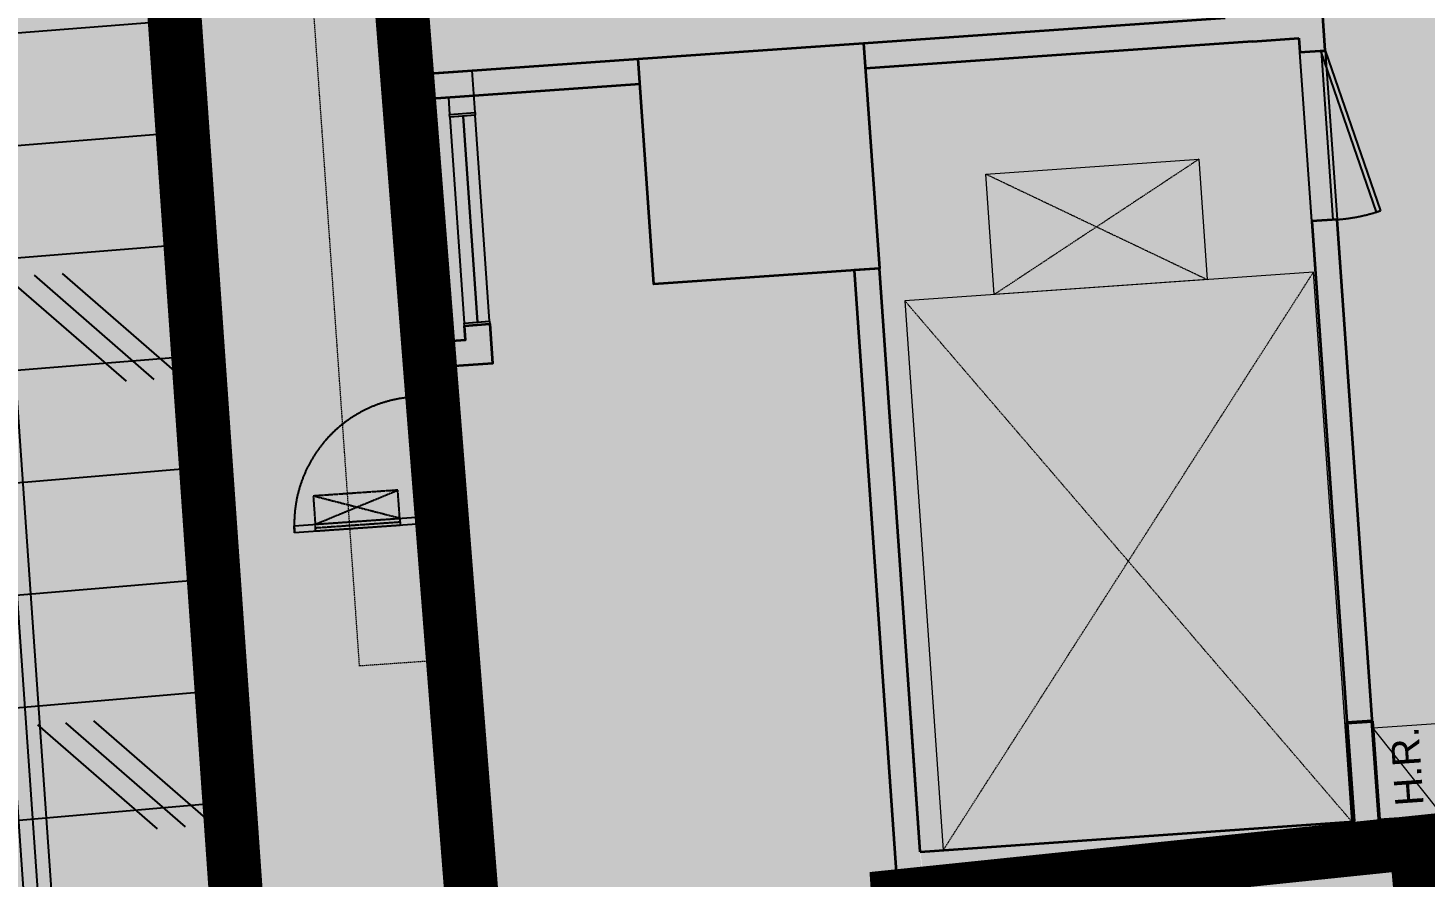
# Model space of a CAD drawing. Header units: millimetres. Extents: x 306 to 836129804, y -168137 to 818603917.
# Drawn here: x 834587896 to 834597786, y 818003817 to 818009828 of the extents above; entities that cross this region are included whole.
import ezdxf
from ezdxf.xclip import XClip

# ---------------------------------------------------------------- set-up
doc = ezdxf.new("R2010")
doc.units = ezdxf.units.MM
doc.header["$LTSCALE"] = 3
doc.header["$XCLIPFRAME"] = 0
for name, pattern in [('3A61X-MSFP-P-GF1$0$CENTER', [2, 1.25, -0.25, 0.25, -0.25]), ('ACAD_ISO03W100', [30, 12, -18]), ('B0701', [2.34375, 1.5625, -0.78125]), ('B0703', [4.6875, 3.125, -1.5625]), ('DIVIDE', [1.25, 0.5, -0.25, 0, -0.25, 0, -0.25]), ('IMPORT-3A35X-MAGP-P-SB$0$ACAD_ISO05W035', [11.550000000000002, 8.4, -1.05, 0, -1.05, 0, -1.05])]:
    doc.linetypes.add(name, pattern=pattern)
for name, color, linetype in [('_ANCILIARY', 40, 'Continuous'), ('_ANCILIARY HATCH', 1, 'Continuous'), ('_base', 251, 'Continuous'), ('_DEV LINE', 96, 'DIVIDE'), ('_SUBLEASE', 241, 'Continuous'), ('_SUBLEASE LINE', 10, 'DIVIDE'), ('GCL-MARKUP WALL & DOOR', 251, 'Continuous'), ('Louver', 251, '3A61X-MSFP-P-GF1$0$CENTER'), ('UAJ-90.0BOUN', 251, 'Continuous'), ('UAJ-90.5LAND', 251, 'Continuous')]:
    doc.layers.add(name, color=color, linetype=linetype)
for name, color, linetype, lineweight in [('A-DETL', 251, 'Continuous', 13), ('A-DETL-GENF', 251, 'Continuous', 13), ('A-WALL', 251, 'Continuous', 5), ('CBWD-BME', 251, 'Continuous', 20), ('Eva-New', 1, 'ACAD_ISO03W100', 18), ('G-IMPT', 8, 'Continuous', 5), ('Hatch (LTC&CB)', 252, 'Continuous', 35), ('UAJ-21EXWA', 251, 'Continuous', 35), ('UAJ-21EXWA-a', 251, 'Continuous', 9), ('UAJ-21EXWA-z', 251, 'B0703', 9), ('UAJ-23FLOR-y', 251, 'B0701', 9)]:
    doc.layers.add(name, color=color, linetype=linetype, lineweight=lineweight)
doc.layers.get('UAJ-90.5LAND').off()
doc.styles.add('Arial_1', font='arial.ttf', dxfattribs={"height": 3})

# ---------------------------------------------------------------- blocks, each defined once
blk = doc.blocks.new('Hose Reel - Hose Reel_dwg-V50-Plan_L000')
at = {"layer": 'G-IMPT', "flags": 128}
blk.add_lwpolyline([(650.1549493403901, 399.7480682772592), (650.1549493403901, -50.25189769988964), (-0.01937475068147512, -50.25189769988964), (650.1549493403901, 399.7480682772592), (0.1549979014610759, 399.7480682772592), (0.1549979014610759, -50.00002603821633)], dxfattribs=at)
at = {"layer": 'G-IMPT', "insert": (359.706764275275, 277.3153609632008), "char_height": 200, "width": 528.8981422594143, "attachment_point": 2, "rotation": 359.97779816823225, "line_spacing_factor": 0.9417779076525878, "style": 'Arial_1'}
blk.add_mtext('H.R.', dxfattribs=at)
blk = doc.blocks.new('Hose Reel - Hose Reel Type 1-V51-Plan_L000')
blk.add_blockref('Hose Reel - Hose Reel_dwg-V50-Plan_L000', (-3.453474060687982, 44.89516278890262))
blk = doc.blocks.new('p32 uns')
at = {"layer": 'A-DETL', "lineweight": 18}
blk.add_line((464766.1389267445, -311980.1971951723), (463187.7944978476, -289408.8174855709), dxfattribs=at)
at = {"layer": 'A-WALL', "lineweight": 50}
for p, q in [((473612.3693196774, -306155.1160171032), (473791.9308487177, -306142.5598518848)), ((473612.3693196774, -306155.1160171032), (473660.9895818233, -306850.4181602001)), ((473840.5511108637, -306837.8619948626), (473791.9308487177, -306142.5598518848))]:
    blk.add_line(p, q, dxfattribs=at)
at = {"layer": 'CBWD-BME'}
for p, q in [((473647.8893870115, -306855.2894183397), (473375.8391394615, -302964.7896223068)), ((470754.9536412954, -307057.5831922293), (473647.8893870115, -306855.2894183397))]:
    blk.add_line(p, q, dxfattribs=at)
at = {"layer": 'GCL-MARKUP WALL & DOOR'}
for p, q in [((473430.0288925171, -301397.188369751), (473513.7366609573, -302594.2652300596)), ((473459.9558140039, -301395.0956754684), (473543.6635825634, -302592.1725357771)), ((466998.6488835812, -303846.8359788656), (466995.5098422766, -303801.9455966949)), ((466998.6488835812, -303846.8359788656), (466995.5098422766, -303801.9455966949)), ((466997.0061883926, -303801.8409619331), (467000.1452296972, -303846.731344223)), ((466997.8293612003, -303799.277295351), (467015.2867320776, -303798.0565570593)), ((467015.3913668394, -303799.5529030561), (466997.9339959621, -303800.7736413479)), ((466999.2803423405, -303805.6917052269), (466998.9315600395, -303800.7038849592)), ((466999.2803423405, -303805.6917052269), (467092.0537990332, -303799.2043530941)), ((467015.3913668394, -303799.5529030561), (467015.2867320776, -303798.0565570593)), ((467075.2452098131, -303795.3675147295), (467015.3913668394, -303799.5529030561)), ((467049.5980571508, -303794.1536126137), (467078.5274145603, -303792.130674839)), ((467049.8073265553, -303797.1463047266), (467049.5980571508, -303794.1536126137)), ((467075.1405751705, -303793.8711686134), (467049.7026919127, -303795.6499587297)), ((467057.233170867, -303822.690528512), (467055.7682849169, -303801.7416834831)), ((467073.5988640785, -303800.4948478937), (467075.0637500286, -303821.4436929226)), ((467075.1405751705, -303793.8711686134), (467092.5979460478, -303792.6504303217)), ((467075.2452098131, -303795.3675147295), (467075.1405751705, -303793.8711686134)), ((467092.7025806904, -303794.1467764378), (467075.2452098131, -303795.3675147295)), ((467078.5274145603, -303792.130674839), (467078.6320493221, -303793.6270209551)), ((467092.0537990332, -303799.2043530941), (467091.7050167322, -303794.2165328264)), ((467097.9552897215, -303854.928426981), (467093.7699012756, -303795.0745840073)), ((467095.2662472725, -303794.9699492455), (467099.4516357183, -303854.8237923384)), ((467095.2662472725, -303794.9699492455), (467099.4516357183, -303854.8237923384)), ((467001.2125501633, -303847.6591517925), (467046.6017144918, -303844.485232234)), ((467046.7063492537, -303845.9815782309), (467001.3171849251, -303849.1554977894)), ((467046.7063492537, -303845.9815782309), (467001.3171849251, -303849.1554977894)), ((467048.5758692026, -303858.3813724518), (467047.7736697197, -303846.9093859196)), ((467048.5758692026, -303858.3813724518), (467047.7736697197, -303846.9093859196)), ((467049.2700158358, -303846.8047511578), (467050.0722153187, -303858.27673769)), ((467051.1395357847, -303859.2045452595), (467097.027482152, -303855.9957475662)), ((467097.1321167946, -303857.4920935631), (467051.2441705465, -303860.7008913755)), ((467097.1321167946, -303857.4920935631), (467051.2441705465, -303860.7008913755)), ((467055.4733891487, -303849.5036000013), (467080.4124903679, -303847.759688139)), ((467056.1273560524, -303858.8557629585), (467055.4733891487, -303849.5036000013)), ((467057.4075620174, -303825.1844385862), (467057.233170867, -303822.690528512)), ((467075.2381412983, -303823.937603116), (467057.4075620174, -303825.1844385862)), ((467075.0637500286, -303821.4436929226), (467075.2381412983, -303823.937603116)), ((467080.4124903679, -303847.759688139), (467081.0664572716, -303857.1118510962)), ((466160.3086322546, -304760.0401581526), (467058.1162774563, -304697.2593317032)), ((467058.1162774563, -304697.2593317032), (467061.604101181, -304747.1375342607)), ((466163.7964559793, -304809.9183605909), (466160.3086322546, -304760.0401581526)), ((467061.604101181, -304747.1375342607), (466163.7964559793, -304809.9183605909)), ((467061.7784923315, -304749.631444335), (467064.9175336361, -304794.5218266249)), ((467064.9175336361, -304794.5218266249), (467061.7784923315, -304749.631444335)), ((467066.4138797522, -304794.4171919823), (467063.2748384476, -304749.5268096924)), ((467109.4871755838, -304743.7892235518), (467064.0980112553, -304746.9631431103)), ((467064.0980112553, -304746.9631431103), (467109.4871755838, -304743.7892235518)), ((467064.2026460171, -304748.4594891071), (467109.5918103456, -304745.2855695486)), ((467084.9385710955, -304794.12426126), (467067.4812002182, -304795.3449995518)), ((467067.58583498, -304796.8413455486), (467085.0432058573, -304795.6206072569)), ((467068.1299819946, -304790.2874227762), (467160.9034386873, -304783.8000707626)), ((467068.1299819946, -304790.2874227762), (467068.4787642956, -304795.2752430439)), ((467144.7924141884, -304789.9388728142), (467084.9385710955, -304794.12426126)), ((467084.9385710955, -304794.12426126), (467085.0432058573, -304795.6206072569)), ((467109.6127836704, -304731.2499164343), (467110.4149831533, -304742.7219029665)), ((467110.4149831533, -304742.7219029665), (467109.6127836704, -304731.2499164343)), ((467111.9113292694, -304742.6172683239), (467111.1091297865, -304731.1452816725)), ((467157.8202489614, -304725.3728172779), (467111.9323027134, -304728.5816150904)), ((467111.9323027134, -304728.5816150904), (467157.8202489614, -304725.3728172779)), ((467112.036937356, -304730.0779612064), (467157.9248837233, -304726.869163394)), ((467117.0247576237, -304729.7291787863), (467117.6787245274, -304739.0813417435)), ((467117.6787245274, -304739.0813417435), (467142.6178258657, -304737.3374300003)), ((467119.3545309305, -304791.7176629305), (467119.5638003349, -304794.7103550434)), ((467144.897048831, -304791.4352189302), (467119.4591655731, -304793.2140089273)), ((467119.5638003349, -304794.7103550434), (467148.4931577444, -304792.6874172688)), ((467140.8092265129, -304761.6478103399), (467122.9786473513, -304762.8946459293)), ((467122.9786473513, -304762.8946459293), (467123.1530385017, -304765.3885560036)), ((467123.1530385017, -304765.3885560036), (467124.6179244518, -304786.3374010324)), ((467140.9836177826, -304764.1417204142), (467140.8092265129, -304761.6478103399)), ((467142.4485037327, -304785.090565443), (467140.9836177826, -304764.1417204142)), ((467142.6178258657, -304737.3374300003), (467141.9638588428, -304727.9852669239)), ((467162.2497850657, -304788.7181345224), (467144.7924141884, -304789.9388728142)), ((467144.7924141884, -304789.9388728142), (467144.897048831, -304791.4352189302)), ((467144.897048831, -304791.4352189302), (467162.3544197083, -304790.2144806385)), ((467148.4931577444, -304792.6874172688), (467148.3885231018, -304791.1910712719)), ((467158.9922041893, -304727.7969709635), (467163.1775926352, -304787.6508139372)), ((467164.6739387512, -304787.5461792946), (467160.4885503054, -304727.6923362017)), ((467160.4885503054, -304727.6923362017), (467164.6739387512, -304787.5461792946)), ((467160.9034386873, -304783.8000707626), (467161.2522209883, -304788.7878910303)), ((467083.4417825937, -305079.9772382975), (467079.2982480526, -305020.7219337225)), ((467083.4417825937, -305079.9772382975), (467079.2982480526, -305020.7219337225)), ((467081.273424983, -305020.5838159323), (467085.4169595242, -305079.8391205072)), ((467082.3600131273, -305017.1997760534), (467105.403742671, -305015.5884014368)), ((467105.5418604612, -305017.563578248), (467082.4981309175, -305019.1749528646)), ((467084.2753082514, -305025.6667970419), (467083.8149154186, -305019.0828742981)), ((467084.2753082514, -305025.6667970419), (467206.7362710238, -305017.10349226)), ((467086.8258225918, -305081.063826561), (467146.7395194769, -305076.874252677)), ((467146.8776372671, -305078.8494294882), (467086.963940382, -305083.0390033722)), ((467146.8776372671, -305078.8494294882), (467086.963940382, -305083.0390033722)), ((467105.5418604612, -305017.563578248), (467105.403742671, -305015.5884014368)), ((467184.5489332676, -305012.0388655663), (467105.5418604612, -305017.563578248)), ((467149.3454035521, -305095.2171578407), (467148.2865003347, -305080.0741355419)), ((467149.3454035521, -305095.2171578407), (467148.2865003347, -305080.0741355419)), ((467150.261677146, -305079.9360177517), (467151.3205803633, -305095.0790400505)), ((467150.694691658, -305010.4365148544), (467188.8814435005, -305007.7662370205)), ((467150.9709273577, -305014.3868684769), (467150.694691658, -305010.4365148544)), ((467184.4108154774, -305010.063688755), (467150.8328095675, -305012.4116916656)), ((467152.7294435501, -305096.303745985), (467213.3015326262, -305092.0681328773)), ((467213.4396504164, -305094.0433096886), (467152.8675613403, -305098.2789227962)), ((467213.4396504164, -305094.0433096886), (467152.8675613403, -305098.2789227962)), ((467158.4501298666, -305083.4984982014), (467191.3697435856, -305081.1965345144)), ((467159.3133662939, -305095.8433532715), (467158.4501298666, -305083.4984982014)), ((467160.7730418444, -305048.1052438021), (467158.8393923044, -305020.4527683258)), ((467161.0032382011, -305051.3972052336), (467160.7730418444, -305048.1052438021)), ((467184.5396027565, -305049.7513822317), (467161.0032382011, -305051.3972052336)), ((467182.3757568598, -305018.8069454432), (467184.3094063997, -305046.4594209194)), ((467184.3094063997, -305046.4594209194), (467184.5396027565, -305049.7513822317)), ((467184.4108154774, -305010.063688755), (467207.4545450211, -305008.4523142576)), ((467184.5489332676, -305012.0388655663), (467184.4108154774, -305010.063688755)), ((467207.5926628113, -305010.4274910688), (467184.5489332676, -305012.0388655663)), ((467188.8814435005, -305007.7662370205), (467189.01956141, -305009.7414138317)), ((467191.3697435856, -305081.1965345144), (467192.2329798937, -305093.5413895845)), ((467206.7362710238, -305017.10349226), (467206.2758783102, -305010.5195696354)), ((467214.5262386799, -305090.6592698097), (467209.0015258789, -305011.6521970034)), ((467210.9767026901, -305011.5140792131), (467216.5014154911, -305090.5211520195)), ((467210.9767026901, -305011.5140792131), (467216.5014154911, -305090.5211520195)), ((473266.0098711252, -306936.1794621944), (473263.0171790123, -306936.3887315989)), ((473274.7294303179, -307060.8749684095), (473271.736738205, -307061.0842379332))]:
    blk.add_line(p, q, dxfattribs=at)
for points in [[(466839.9494180679, -301577.327886343), (466800.8224555254, -301012.3234119415), (466980.0038442612, -300999.7938286066), (467019.5109471083, -301564.7717211246), (466839.9494180679, -301577.327886343)], [(467441.1595309973, -301835.0674294233), (467420.2988574505, -301536.7459002733), (466839.9494180679, -301577.327886343), (466852.5055832863, -301756.8894153833), (467253.2934937477, -301728.863594532), (467261.5980019569, -301847.6235947609), (467441.1595309973, -301835.0674294233)], [(473661.1988512278, -306853.410852313), (473357.1264060736, -302504.9722961187)]]:
    blk.add_lwpolyline(points, dxfattribs=at)
for points in [[(473459.9558140039, -301395.0956754684), (473543.6635825634, -302592.1725357771), (473364.1020534039, -302604.7287011147), (473280.3942849636, -301407.651840806)], [(473850.637599349, -302529.7179661989), (473822.2720420361, -302539.4850108624), (473431.590256691, -301404.8627201319), (473459.9558140039, -301395.0956754684)], [(466902.3837858438, -301753.4015916586), (466852.5055832863, -301756.8894153833), (466972.4204494953, -303471.7518960238), (467022.2986520529, -303468.264072299)], [(467261.5980019569, -301847.6235947609), (467441.1595309973, -301835.0674294233), (467442.488391757, -301854.0710246563), (467262.9268627167, -301866.6271898746)], [(467357.0549625158, -301860.0451120138), (467262.9268627167, -301866.6271898746), (467364.9038517475, -303324.9660749435), (467459.0319515467, -303318.3839970827)], [(467442.488391757, -301854.0710246563), (467357.0549625158, -301860.0451120138), (467459.0319515467, -303318.3839970827), (467544.4653807878, -303312.4099097252)], [(467364.9038517475, -303324.9660749435), (467544.4653807878, -303312.4099097252), (467545.7942415476, -303331.4135048389), (467366.2327125072, -303343.9696701765)], [(467095.091856122, -303792.4760391712), (467194.8482611179, -303785.5003917217), (467264.6047348976, -304783.0644420385), (467164.8483299017, -304790.0400893688)], [(467065.0919249058, -304797.0157368183), (467246.4157441854, -304784.336340189), (467261.8216179609, -305004.6505981684), (467080.497798562, -305017.3299947977)], [(467210.7465063334, -305008.2221179008), (467310.5029114485, -305001.2464704514), (467549.9071292877, -308424.8862910271), (467450.1507242918, -308431.8619383574)]]:
    blk.add_lwpolyline(points, close=True, dxfattribs=at)
for centre, radius, start, end in [((473459.9558140039, -301395.0956754684), 1200, 274.0000018432328, 289.0000017281721), ((466998.00375247, -303801.7712054253), 2.499999999999957, 94.00000184323278, 184.000001843147), ((466998.00375247, -303801.7712054253), 2.500000000000007, 94.00000184323278, 184.000001843147), ((466998.00375247, -303801.7712054253), 1.000000000000057, 94.00000184323278, 184.000001843147), ((467092.7723371983, -303795.1443403959), 2.500000000000127, 4.000001843146998, 94.00000184323278), ((467092.7723371983, -303795.1443403959), 2.500000000000092, 4.000001843146998, 94.00000184323278), ((467092.7723371983, -303795.1443403959), 1.000000000000058, 4.000001843146998, 94.00000184323278), ((467061.604101181, -304747.1375342607), 900.0000000000016, 94.00000184323278, 184.000001843147), ((467001.1427937746, -303846.6615877151), 2.499999999999989, 184.000001843147, 274.0000018432328), ((467001.1427937746, -303846.6615877151), 2.49999999999999, 184.000001843147, 274.0000018432328), ((467001.1427937746, -303846.6615877151), 1.000000000000044, 184.000001843147, 274.0000018432328), ((467046.7761056423, -303846.9791423082), 2.500000000000127, 4.000001843146998, 94.00000184323278), ((467046.7761056423, -303846.9791423082), 1.000000000000058, 4.000001843146998, 94.00000184323278), ((467046.7761056423, -303846.9791423082), 0.9999999999999999, 4.000001843146998, 94.00000184323278), ((467051.0697792768, -303858.2069813013), 2.500000000000012, 184.000001843147, 274.0000018432328), ((467051.0697792768, -303858.2069813013), 2.500000000000005, 184.000001843147, 274.0000018432328), ((467051.0697792768, -303858.2069813013), 1.000000000000064, 184.000001843147, 274.0000018432328), ((467061.9329835176, -303762.6852663755), 98.28125000000064, 264.8521570945699, 283.1478454961453), ((467096.9577256441, -303854.9981834888), 1.000000000000048, 274.0000018432328, 4.000001843146998), ((467096.9577256441, -303854.9981834888), 2.500000000000055, 274.0000018432328, 4.000001843146998), ((467096.9577256441, -303854.9981834888), 2.499999999999999, 274.0000018432328, 4.000001843146998), ((467064.2724025249, -304749.4570531845), 2.500000000000014, 94.00000184323278, 184.000001843147), ((467064.2724025249, -304749.4570531845), 2.500000000000056, 94.00000184323278, 184.000001843147), ((467064.2724025249, -304749.4570531845), 1.00000000000006, 94.00000184323278, 184.000001843147), ((467067.4114438295, -304794.3474354744), 2.500000000000007, 184.000001843147, 274.0000018432328), ((467067.4114438295, -304794.3474354744), 2.500000000000021, 184.000001843147, 274.0000018432328), ((467067.4114438295, -304794.3474354744), 1.00000000000006, 184.000001843147, 274.0000018432328), ((467109.417419076, -304742.7916594744), 1.00000000000006, 274.0000018432328, 4.000001843146998), ((467109.417419076, -304742.7916594744), 1.000000000000025, 274.0000018432328, 4.000001843146998), ((467109.417419076, -304742.7916594744), 2.500000000000103, 274.0000018432328, 4.000001843146998), ((467112.1066938639, -304731.0755252838), 2.500000000000005, 94.00000184323278, 184.000001843147), ((467112.1066938639, -304731.0755252838), 2.500000000000001, 94.00000184323278, 184.000001843147), ((467112.1066938639, -304731.0755252838), 1.00000000000006, 94.00000184323278, 184.000001843147), ((467136.1582313776, -304824.1557636261), 98.28125000000057, 84.85215709456985, 103.1478454961453), ((467157.9946401119, -304727.8667274714), 2.50000000000013, 4.000001843146998, 94.00000184323278), ((467157.9946401119, -304727.8667274714), 2.500000000000072, 4.000001843146998, 94.00000184323278), ((467157.9946401119, -304727.8667274714), 1.000000000000047, 4.000001843146998, 94.00000184323278), ((467162.1800285578, -304787.7205704451), 1.000000000000057, 274.0000018432328, 4.000001843146998), ((467162.1800285578, -304787.7205704451), 2.500000000000122, 274.0000018432328, 4.000001843146998), ((467162.1800285578, -304787.7205704451), 2.500000000000056, 274.0000018432328, 4.000001843146998), ((467082.5902094841, -305020.4917373657), 3.300000000000133, 94.00000184323278, 184.000001843147), ((467082.5902094841, -305020.4917373657), 3.300000000000177, 94.00000184323278, 184.000001843147), ((467082.5902094841, -305020.4917373657), 1.320000000000069, 94.00000184323278, 184.000001843147), ((467086.7337440252, -305079.7470419407), 3.300000000000133, 184.000001843147, 274.0000018432328), ((467086.7337440252, -305079.7470419407), 3.300000000000196, 184.000001843147, 274.0000018432328), ((467086.7337440252, -305079.7470419407), 1.320000000000068, 184.000001843147, 274.0000018432328), ((467146.9697158337, -305080.1662141085), 3.300000000000328, 4.000001843146998, 94.00000184323278), ((467146.9697158337, -305080.1662141085), 1.320000000000069, 4.000001843146998, 94.00000184323278), ((467146.9697158337, -305080.1662141085), 1.320000000000068, 4.000001843146998, 94.00000184323278), ((467207.6847413778, -305011.7442755699), 3.300000000000332, 4.000001843146998, 94.00000184323278), ((467207.6847413778, -305011.7442755699), 3.300000000000784, 4.000001843146998, 94.00000184323278), ((467207.6847413778, -305011.7442755699), 1.320000000000069, 4.000001843146998, 94.00000184323278), ((467213.2094540596, -305090.7513483763), 1.320000000000068, 274.0000018432328, 4.000001843146998), ((467213.2094540596, -305090.7513483763), 3.30000000000033, 274.0000018432328, 4.000001843146998), ((467213.2094540596, -305090.7513483763), 3.300000000000516, 274.0000018432328, 4.000001843146998), ((467152.6373649836, -305094.986961484), 3.300000000000137, 184.000001843147, 274.0000018432328), ((467152.6373649836, -305094.986961484), 3.300000000000205, 184.000001843147, 274.0000018432328), ((467152.6373649836, -305094.986961484), 1.320000000000068, 184.000001843147, 274.0000018432328), ((467166.9767944813, -304968.8982977867), 129.7312500000075, 264.8521570945699, 283.1478454961453)]:
    blk.add_arc(centre, radius, start, end, dxfattribs=at)
at = {"layer": 'Louver'}
for points in [[(466295.9919450283, -304550.0638769865), (466309.9432398081, -304749.5766868591), (466908.4816699028, -304707.7228025198), (466894.530375123, -304508.2099924088)], [(466309.9432396889, -304749.5766868591), (466908.4816699028, -304707.722802639), (466911.9694935083, -304757.6010053158), (466313.4310632944, -304799.4548894167)]]:
    blk.add_lwpolyline(points, close=True, dxfattribs=at)
at = {"layer": 'Louver', "flags": 128}
for points in [[(466908.481670022, -304707.7228025198), (466295.9919451475, -304550.0638769865)], [(466309.9432400465, -304749.5766870975), (466894.5303752422, -304508.2099924088)]]:
    blk.add_lwpolyline(points, dxfattribs=at)
at = {"layer": 'Louver'}
blk.add_lwpolyline([(466311.6871515512, -304774.5157880783), (466910.2255817652, -304732.6619039774)], dxfattribs=at)
at = {"layer": 'UAJ-21EXWA'}
for p, q in [((466800.4423152208, -301012.3499939442), (466860.876360178, -301876.59710145)), ((467019.5109471083, -301564.7717211246), (466980.0038442612, -300999.7938286066)), ((473459.9558140039, -301395.0956754684), (473440.4240013361, -301115.7777414322)), ((470192.0086388588, -301342.9290715456), (472752.278706193, -301163.8975480795)), ((472944.3964004517, -301330.9029119015), (470204.5648040771, -301522.4906007051)), ((472944.3964004517, -301330.9029119015), (473273.4186376333, -301307.8954356909)), ((473273.4186376333, -301307.8954356909), (473280.3942849636, -301407.651840806)), ((473280.3942849636, -301407.651840806), (473459.9558140039, -301395.0956754684)), ((467019.5109471083, -301564.7717211246), (468595.9061584473, -301454.5394295454)), ((468608.4623236656, -301634.1009585857), (467032.0671123266, -301744.333250165)), ((473543.6635825634, -302592.1725357771), (473364.1020534039, -302604.7287011147)), ((473364.1020534039, -302604.7287011147), (473661.1988512278, -306853.410852313)), ((473840.7603802681, -306840.8546869755), (473543.6635825634, -302592.1725357771)), ((470303.6189968586, -302939.0315519571), (470124.0574678183, -302951.5877172947)), ((470124.0574678183, -302951.5877172947), (470498.2592519522, -308302.9225460291)), ((470592.3450177908, -307068.0060172081), (470303.6189968586, -302939.0315519571)), ((470592.3450177908, -307068.0060172081), (470525.5867649317, -306113.3185226917)), ((467354.6420940161, -306332.0452487469), (467354.8513634205, -306335.0379408598)), ((470592.3450177908, -307068.0060172081), (473661.1988512278, -306853.410852313)), ((470592.3450177908, -307068.0060172081), (473661.1988512278, -306853.410852313)), ((473661.1988512278, -306853.410852313), (473660.9895818233, -306850.4181602001)), ((473840.7603802681, -306840.8546869755), (473840.5511108637, -306837.8619948626)), ((473840.7603802681, -306840.8546869755), (474447.8650546074, -306798.4017926455)), ((474102.8814575672, -307002.9649374485), (470604.9011830091, -307247.5675462484)), ((474102.8814575672, -307002.9649374485), (474353.3623905182, -310585.0091631413))]:
    blk.add_line(p, q, dxfattribs=at)
for points in [[(468595.9061584473, -301454.5394295454), (470192.0086388588, -301342.9290715456), (470303.6189968586, -302939.0315519571), (468707.5165164471, -303050.6419099569)], [(466995.3354511261, -303799.4516865015), (467174.8969801664, -303786.8955212831), (467164.538143754, -303638.7572597265), (466984.9766147137, -303651.3134250641)]]:
    blk.add_lwpolyline(points, close=True, dxfattribs=at)
blk.add_lwpolyline([(467545.7942415476, -303331.4135048389), (467565.3260542154, -303610.7314388752), (466984.9766147137, -303651.3134250641), (466972.4204494953, -303471.7518960238), (467373.2083599567, -303443.7260751724), (467366.2327125072, -303343.9696701765), (467545.7942415476, -303331.4135048389)], dxfattribs=at)
at = {"layer": 'UAJ-21EXWA-a'}
for p, q in [((473375.8391394615, -302964.7896223068), (470482.9033936262, -303167.0833961964)), ((470482.9033936262, -303167.0833961964), (470754.9536412954, -307057.5831922293))]:
    blk.add_line(p, q, dxfattribs=at)
blk.add_lwpolyline([(471057.4163562059, -302270.641253233), (472564.7351400852, -302165.2392561436), (472624.3198962212, -303017.3409670591), (471117.0011123419, -303122.7429642677)], close=True, dxfattribs=at)
at = {"layer": 'UAJ-21EXWA-z'}
blk.add_lwpolyline([(474599.9708667994, -310530.1917384863), (467836.6338552237, -308669.481066227), (467338.3177255392, -308704.3267245293), (467129.479228735, -305717.7970809937), (466623.8019307852, -305753.1574822664), (463991.9114738703, -268115.3704340458), (465293.7805608511, -268024.2280380726), (466073.3385289907, -267498.4277267456), (475220.2887616158, -266858.8106579781), (475253.0272140503, -267326.9923396111), (477366.8151228428, -267179.0084167719), (477308.717974782, -266351.2942450047), (489092.3695824146, -265524.2012972832), (491574.8268785477, -301024.7140849829)], dxfattribs=at)
at = {"layer": 'UAJ-23FLOR-y'}
for p, q in [((472564.7351400852, -302165.2392561436), (471117.0011123419, -303122.7429642677)), ((471057.4163562059, -302270.641253233), (472624.3198962212, -303017.3409670591)), ((470754.9536412954, -307057.5831922293), (473375.8391394615, -302964.7896223068)), ((473647.8893870115, -306855.2894183397), (470482.9033936262, -303167.0833961964))]:
    blk.add_line(p, q, dxfattribs=at)
at = {"layer": 'UAJ-90.0BOUN', "linetype": 'IMPORT-3A35X-MAGP-P-SB$0$ACAD_ISO05W035'}
blk.add_lwpolyline([(462043.122988224, -254401.8080494404), (466413.7763149738, -316882.0242781639)], dxfattribs=at)
at = {"layer": 'A-DETL-GENF', "rotation": 93.99999999999999}
blk.add_blockref('Hose Reel - Hose Reel Type 1-V51-Plan_L000', (474283.9857580662, -306805.0511558056), dxfattribs=at)
blk = doc.blocks.new('GBP-P32-L00')
at = {"layer": 'UAJ-90.5LAND'}
blk.add_blockref('p32 uns', (834123619.6366563, 818311064.1160116), dxfattribs=at)
blk = doc.blocks.new('3A35X-MAGP-P-LD-00-0')
at = {"layer": '_base'}
blk.add_lwpolyline([(834591783.5735116, 817980082.2253003), (834591928.23176, 817980184.1910403, 0.04471725333651318), (834592011.4460499, 817980254.7613815, 0.06650079320827533), (834592104.6915565, 817980378.636483, 0.07123286827723115), (834592167.0155747, 817980539.2174459, 0.03848994526839398), (834592180.9467443, 817980630.7424377, -0.04013100211479748), (834592350.8948174, 817981940.6873479, -0.0031101165554704), (834592380.805786, 817982096.0953491, 0.08319405878780492), (834592386.2088763, 817982274.0277658, -0.001175287422186575), (834592382.8120791, 817982299.3592728), (834589787.9350833, 817996217.8215426, 0.04084783250147962), (834589233.0335257, 817998152.9967325), (834588859.8553, 817999185.2260199, -0.0205969728110917), (834588422.2292893, 818000535.7778711, -0.03996170129615863), (834588213.0684955, 818001653.0464637, -0.007154162740676726), (834588156.891641, 818002376.8978037), (834586791.6157055, 818021906.5994003), (834586592.1019949, 818021892.6612895), (834588135.5106741, 817999814.8448011, 0.02585367869501859), (834588239.9286013, 817999053.709157, 0.001642021958991318), (834588349.8605613, 817998461.4832885), (834588758.1866809, 817996281.7002935), (834588804.3629512, 817996035.1959748), (834591783.5735116, 817980082.2253003)], format="xyb", close=True, dxfattribs=at)
blk.add_lwpolyline([(834589295.4903487, 817996127.1960361), (834588203.5903876, 818000788.4657425, -0.0373340828221), (834588076.8085691, 818002133.5877131), (834586695.9247639, 818021899.9143913)], format="xyb", dxfattribs=at)

msp = doc.modelspace()

# ---------------------------------------------------------------- hatches: boundary and pattern name
at = {"layer": '_ANCILIARY'}
h = msp.add_hatch(color=256, dxfattribs=at)
h.dxf.hatch_style = 1
edge = h.paths.add_edge_path(flags=16)
edge.add_line((834589698.2311926, 818000195.5443645), (834585687.4764702, 818056299.0110068))
edge.add_line((834585687.4764702, 818056299.0110068), (834612518.7989925, 818058232.7219915))
edge.add_arc((834612484.7357092, 818056534.6453927), 1698.418217914475, 9.502723926168073, 88.8508052879634, ccw=False)
edge.add_line((834614159.8478141, 818056815.0448909), (834618401.0798162, 817996164.9822797))
edge.add_line((834618401.0798162, 817996164.9822797), (834594768.6555227, 817994584.3835236))
edge.add_line((834594768.6555227, 817994584.3835236), (834594327.6929266, 817995204.8349223))
edge.add_line((834594327.6929266, 817995204.8349223), (834589698.2311926, 818000195.5443645))
edge = h.paths.add_edge_path()
edge.add_line((834619909.6823385, 817993768.7649117), (834615191.6236249, 818061235.0189149))
edge.add_arc((834615186.6358066, 818061234.6701063), 4.999999946729716, 4.000301895800094, 94.01408611669542)
edge.add_line((834615186.285798, 818061239.6578406), (834582994.9307241, 818058981.1489481))
edge.add_line((834582994.9307241, 818058981.1489481), (834582980.2353642, 818058973.700369))
edge.add_line((834582980.2353642, 818058973.700369), (834587435.9467293, 817995536.5482974))
edge.add_line((834587435.9467293, 817995536.5482974), (834589273.49395, 817995667.4350014))
edge.add_line((834589273.49395, 817995667.4350014), (834590438.9627452, 817991708.7167664))
edge.add_line((834590438.9627452, 817991708.7167664), (834619905.0431669, 817993763.4282737))
edge.add_arc((834619904.6945201, 817993768.4161034), 4.999999953192322, 273.9984422827354, 364.0002978076708)
at = {"layer": '_ANCILIARY HATCH'}
h = msp.add_hatch(dxfattribs=at)
h.set_pattern_fill('CORK', color=256, scale=250, angle=3.998908350218276)
h.set_pattern_definition([(3.998908350218276, (0, 0), (-55.35411463791137, 791.8175196929233), []), (138.9989083502183, (423.5858171654173, -368.2317025275059), (-1472.92744632587, -1694.344000516116), [1122.5325, -1122.5325]), (138.9989083502183, (621.5401970886481, -354.3931738680281), (-1472.92744632587, -1694.344000516116), [1122.5325, -1122.5325]), (138.9989083502183, (819.494577011879, -340.5546452085503), (-1472.92744632587, -1694.344000516116), [1122.5325, -1122.5325])])
edge = h.paths.add_edge_path(flags=16)
edge.add_line((834589618.1268094, 818000118.7715201), (834585687.4764702, 818056299.0110068))
edge.add_line((834585687.4764702, 818056299.0110068), (834612518.7989925, 818058232.7219915))
edge.add_arc((834612494.2285203, 818056545.6339079), 1687.266994288412, 9.187916495490526, 89.16561271843813, ccw=False)
edge.add_line((834614159.8478141, 818056815.0448909), (834618401.0798162, 817996164.9822797))
edge.add_line((834618401.0798162, 817996164.9822797), (834594688.5511395, 817994507.6106793))
edge.add_line((834594688.5511395, 817994507.6106793), (834589618.1268094, 818000118.7715201))
edge = h.paths.add_edge_path()
edge.add_line((834619909.6823385, 817993768.7649117), (834615191.6236249, 818061235.0189149))
edge.add_arc((834615186.6358066, 818061234.6701063), 4.999999946729716, 4.000301895800094, 94.01408611669542)
edge.add_line((834615186.285798, 818061239.6578406), (834582996.3395478, 818058974.7334945))
edge.add_line((834582996.3395478, 818058974.7334945), (834587435.9467293, 817995536.5482974))
edge.add_line((834587435.9467293, 817995536.5482974), (834589273.49395, 817995667.4350014))
edge.add_line((834589273.49395, 817995667.4350014), (834590438.9627452, 817991708.7167664))
edge.add_line((834590438.9627452, 817991708.7167664), (834619905.0431669, 817993763.4282737))
edge.add_arc((834619904.6945201, 817993768.4161034), 4.999999953192322, 273.9984422827354, 364.0002978076708)
at = {"layer": '_SUBLEASE'}
h = msp.add_hatch(color=256, dxfattribs=at)
h.dxf.hatch_style = 1
h.paths.add_polyline_path([(834589693.255012, 818043565.8906276), (834597284.0053263, 818044096.6875974), (834597429.0987921, 818042021.754373), (834598985.2987102, 818042130.574472), (834598840.2052448, 818044205.5076965), (834610877.2425008, 818045047.2193372), (834612740.4379145, 818018402.2835546), (834612538.431196, 818018388.1578686), (834613248.1764362, 818008553.7109756), (834612849.1508187, 818008525.8083863), (834613468.582139, 817999667.5277658), (834612902.884826, 817998947.3282324), (834605436.7164863, 817998425.242883), (834591456.5503381, 818002394.8372881), (834590958.2342087, 818002359.9916297), (834588285.2707334, 818040610.4753664), (834588682.5340629, 818040638.2547245), (834588532.5576444, 818042783.0174327)], flags=16)
edge = h.paths.add_edge_path()
edge.add_line((834612518.7989925, 818058232.7219915), (834585687.4764702, 818056299.0110068))
edge.add_line((834585687.4764702, 818056299.0110068), (834585852.1374886, 818053900.0703667))
edge.add_line((834585852.1374886, 818053900.0703667), (834587596.3541589, 818054022.0954322))
edge.add_line((834587596.3541589, 818054022.0954322), (834587784.2116382, 818051304.0034543))
edge.add_line((834587784.2116382, 818051304.0034543), (834588882.182013, 818050416.9104503))
edge.add_line((834588882.182013, 818050416.9104503), (834591283.6295674, 818050586.5250793))
edge.add_line((834591283.6295674, 818050586.5250793), (834591385.947621, 818049130.1147605))
edge.add_line((834591385.947621, 818049130.1147605), (834586217.4788146, 818048767.0112727))
edge.add_line((834586217.4788146, 818048767.0112727), (834589617.9183701, 818000118.9890046))
edge.add_line((834589617.9183701, 818000118.9890046), (834594327.6929266, 817995204.8349223))
edge.add_arc((834593644.1141815, 817994409.5863439), 1048.665915476767, 4.359033634245577, 49.31834761910159, ccw=False)
edge.add_line((834594689.7466749, 817994489.2913691), (834617241.2870332, 817996068.5256392))
edge.add_line((834617241.2870332, 817996068.5256392), (834612865.2039542, 818058186.5743445))
edge.add_arc((834612384.1417316, 818055898.7146978), 2337.888497108082, 78.12554973430233, 86.69806107315839)
h = msp.add_hatch(color=256, dxfattribs=at)
h.dxf.hatch_style = 1
edge = h.paths.add_edge_path()
edge.add_arc((834598700.7359152, 818000508.3793197), 804.621999741005, 231.903044841609, 237.6933565101242, ccw=False)
edge.add_line((834598204.2889252, 817999875.1677053), (834598077.7964283, 817999977.0762545))
edge.add_arc((834597136.5313007, 817998789.3413285), 1515.484838245507, 51.6036139870012, 55.69376127388982)
edge.add_arc((834597446.1919675, 817999241.7213368), 967.2728897205607, 55.742483735387, 60.54340372801219)
edge.add_arc((834597591.181654, 817999508.6984457), 663.5267624970181, 60.10792542565704, 74.1017191220738)
edge.add_arc((834597609.8103688, 817999543.3583921), 625.1463346799557, 74.87361055292027, 86.01279937622428)
edge.add_arc((834597587.171873, 817999115.2436632), 1053.823486736695, 86.40342864420393, 97.42776136978583)
edge.add_line((834597450.9377108, 818000160.2241387), (834597303.6777713, 818000139.4323477))
edge.add_arc((834596810.4015727, 818003746.2230611), 3640.36545673802, 276.93691334464614, 277.78763955401035, ccw=False)
edge.add_arc((834597167.2415382, 818000813.3008808), 685.8151903492912, 265.68069688451953, 276.93691337287135, ccw=False)
edge.add_arc((834597201.9912997, 818000891.0007583), 766.4528012794382, 252.4526160358109, 263.52732642700425, ccw=False)
edge.add_arc((834597111.5662984, 818000666.6698717), 525.6264475925027, 239.78378896406622, 254.47865472799072, ccw=False)
edge.add_arc((834597254.477693, 818000906.2952917), 804.6219975538374, 231.903044751663, 239.5773260490212, ccw=False)
edge.add_line((834596758.0307033, 818000273.0836798), (834596631.5382063, 818000374.992229))
edge.add_arc((834595690.2730787, 817999187.257303), 1515.484838245507, 51.6036139870012, 55.69376127388982)
edge.add_arc((834595999.9337425, 817999639.6373116), 967.2728912011164, 55.74248358153061, 60.54340357430064)
edge.add_arc((834596144.923433, 817999906.6144211), 663.5267614016354, 60.1079254662713, 74.1017191914356)
edge.add_arc((834596163.5521469, 817999941.2743679), 625.1463334669506, 74.87361054550402, 86.0127993686272)
edge.add_arc((834596140.9136523, 817999513.1596392), 1053.82348523422, 86.40342870401072, 97.42776144578572)
edge.add_line((834596004.6794889, 818000558.1401131), (834595857.4195492, 818000537.3483223))
edge.add_arc((834595364.1433506, 818004144.1390353), 3640.365456383691, 276.93691334532593, 277.787639554773, ccw=False)
edge.add_arc((834595720.9833164, 818001211.216849), 685.8151839159194, 265.68069683408453, 276.9369134081657, ccw=False)
edge.add_arc((834595755.7330772, 818001288.9167335), 766.452801791055, 252.4526160944152, 263.5273264851549, ccw=False)
edge.add_arc((834595665.3080764, 818001064.5858462), 525.6264475925027, 239.78378896406622, 254.47865472799072, ccw=False)
edge.add_arc((834595808.219471, 818001304.2112648), 804.621996423084, 231.9030446768956, 239.5773260017382, ccw=False)
edge.add_line((834595311.7724812, 818000670.9996545), (834595185.2799844, 818000772.9082036))
edge.add_arc((834594244.0148568, 817999585.1732792), 1515.4848369569, 51.60361395414319, 55.69376124086748)
edge.add_arc((834594553.6755228, 818000037.5532845), 967.2728913726327, 55.74248374223185, 60.54340374241219)
edge.add_arc((834594698.6652107, 818000304.5303952), 663.526761874447, 60.10792547786727, 74.10171917019485)
edge.add_arc((834594717.3065147, 818000339.2946037), 625.0423993722138, 74.8722306421044, 86.01326283824466)
edge.add_arc((834594694.6557481, 817999911.0765467), 1053.82348269904, 86.40342862391164, 97.42776138541993)
edge.add_line((834594558.4215862, 818000956.0570182), (834594411.1616467, 818000935.2652272))
edge.add_arc((834593917.885448, 818004542.0559565), 3640.365472462781, 276.9369133126451, 277.7876395220562, ccw=False)
edge.add_arc((834594274.7254134, 818001609.1337599), 685.8151898615471, 265.6806968914502, 276.9369133677964, ccw=False)
edge.add_arc((834594309.475175, 818001686.8336385), 766.4528019766964, 252.4526160519314, 263.5273264418863, ccw=False)
edge.add_arc((834594219.0501736, 818001462.5027508), 525.6264471330554, 239.7837889491366, 254.47865471408159, ccw=False)
edge.add_arc((834594361.9615673, 818001702.1281737), 804.6219991692669, 231.9030449069694, 239.57732620516822, ccw=False)
edge.add_line((834593865.5145783, 818001068.9165592), (834593739.0220816, 818001170.8251085))
edge.add_arc((834592797.756954, 817999983.0901825), 1515.484838245507, 51.6036139870012, 55.69376127388982)
edge.add_arc((834593107.4176179, 818000435.4701912), 967.2728910354836, 55.74248358339199, 60.54340357697661)
edge.add_arc((834593252.4073081, 818000702.4473006), 663.5267615643959, 60.10792546247703, 74.10171918435533)
edge.add_arc((834593252.5075516, 818000608.213485), 754.5735971488542, 76.06948017904051, 89.42778589667087)
edge.add_arc((834593268.2705274, 818000046.045499), 1316.729655293195, 90.35799647647208, 97.74470628168648)
edge.add_line((834593090.8288543, 818001350.7644104), (834592988.5904325, 818001335.8639841))
edge.add_arc((834592818.9508307, 818002272.5296081), 951.9034014716722, 268.639886054562, 280.265569545542, ccw=False)
edge.add_arc((834592852.9411561, 818002023.8183881), 705.1978357571521, 248.5862975711893, 265.3976506690292, ccw=False)
edge.add_arc((834592781.6762017, 818001796.8130442), 468.1362847837348, 219.4461682103525, 246.5622484014562, ccw=False)
edge.add_line((834592420.1711268, 818001499.3812672), (834592323.4708132, 818001614.3590434))
edge.add_arc((834590105.8013417, 817999821.3541613), 2851.828254305974, 38.95583787918709, 42.43948537741376)
edge.add_arc((834591168.5338043, 818000791.0611198), 1413.173578531814, 42.50067463201008, 47.37362287679251)
edge.add_line((834592125.5558288, 818001830.8536028), (834592080.2554655, 818001869.9470356))
edge.add_arc((834591480.7748426, 818001143.2820114), 942.0292323262148, 50.47821425474685, 58.73856390333897)
edge.add_arc((834590130.7003487, 817998919.4290601), 3543.610114788716, 58.73856389098933, 60.99624144671121)
edge.add_line((834591848.8799312, 818002018.6275965), (834591663.7159622, 818002116.7653676))
edge.add_arc((834594187.0240325, 818006407.1651586), 4977.410369286785, 238.860305722334, 239.53898453724412, ccw=False)
edge.add_arc((834591834.6147695, 818002513.6330656), 428.4081160098203, 214.4660034267356, 238.86030555843809, ccw=False)
edge.add_line((834591481.4085051, 818002271.1895697), (834591456.5503172, 818002394.8372941))
edge.add_line((834591456.5503172, 818002394.8372941), (834592655.12641, 818002074.2049654))
edge.add_line((834592655.12641, 818002074.2049654), (834592734.8349369, 818002363.9306271))
edge.add_line((834592734.8349369, 818002363.9306271), (834594318.673328, 818002474.6833966))
edge.add_line((834594318.673328, 818002474.6833966), (834594224.8060532, 818003816.7858015))
edge.add_line((834594224.8060532, 818003816.7858015), (834597722.8349535, 818004061.3201998))
edge.add_line((834597722.8349535, 818004061.3201998), (834597984.827689, 818000313.6573465))
edge.add_line((834597984.827689, 818000313.6573465), (834599123.3078334, 818000023.2673854))
edge.add_line((834599123.3078334, 818000023.2673854), (834599077.0875353, 817999855.3960515))
edge.add_line((834599077.0875353, 817999855.3960515), (834599173.0200871, 817999828.9827796))
edge.add_line((834599173.0200871, 817999828.9827796), (834599154.7830561, 817999762.7727392))
edge.add_arc((834599040.9862189, 817999018.3911393), 753.0296716819711, 81.30823972588571, 90.67449454554685)
edge.add_arc((834599048.319385, 817998513.6437474), 1257.829183155838, 90.73784883408189, 96.8981952026583)
edge.add_line((834598897.2470975, 817999762.3676633), (834598749.9874066, 817999741.5741514))
edge.add_arc((834598462.0177122, 818001846.3261153), 2124.360462404058, 275.6054227455602, 277.7907688323426, ccw=False)
edge.add_arc((834598611.2473568, 818000412.1804053), 682.5483861600228, 266.9839354019294, 274.8975167300732, ccw=False)
edge.add_arc((834598625.3199209, 818000375.4225825), 646.7795361506276, 253.6035806864944, 265.5675520925163, ccw=False)
edge.add_arc((834598575.4862094, 818000304.612473), 565.4667216904402, 237.3851019503312, 256.4234390533944, ccw=False)
at = {"layer": 'Eva-New', "linetype": 'Continuous', "ltscale": 0.01}
h = msp.add_hatch(dxfattribs=at)
h.set_pattern_fill('ANSI31', color=8, scale=350, angle=4)
h.set_pattern_definition([(49, (0, 0), (-838.6710210225554, 729.0455959657013), [])])
edge = h.paths.add_edge_path()
edge.add_arc((834611513.5385946, 818068145.3264505), 14099.99999968531, 55.19002574308559, 154.5596091027724)
edge.add_line((834598780.7776825, 818074202.2893481), (834595240.3911003, 818066761.4558462))
edge.add_arc((834589822.417787, 818069339.3552195), 6000.000000233124, 273.9989064334658, 334.5546563119141, ccw=False)
edge.add_line((834590240.8423903, 818063353.9629304), (834585554.5350056, 818063026.3542768))
edge.add_arc((834584989.6617913, 818071106.6338656), 8099.999998867221, 264.220048196886, 273.9989064322582, ccw=False)
edge.add_line((834584173.925572, 818063047.8142), (834580415.7397891, 818063428.2282544))
edge.add_arc((834579106.5335116, 818050494.3201492), 12999.99999816069, 84.2200481985661, 93.99077919798958)
edge.add_line((834578201.7864021, 818063462.7985727), (834574221.9197499, 818063185.1428037))
edge.add_arc((834573731.4752913, 818070170.6889209), 7002.741628984699, 184.518270925359, 274.0160585979712, ccw=False)
edge.add_arc((834553791.0620614, 818068592.8452796), 13000.0000005708, 4.527501078735133, 25.16518805878682)
edge.add_line((834565557.174624, 818074120.828201), (834563375.7160238, 818078763.9842684))
edge.add_arc((834569692.9588658, 818081779.3520507), 6999.999999030279, 186.261998653722, 205.5162346975632, ccw=False)
edge.add_line((834562734.724241, 818081015.8267443), (834561851.4163579, 818093822.5155479))
edge.add_arc((834568795.7761757, 818094576.8707228), 6985.211880096444, 103.79340942041148, 186.1996435070692, ccw=False)
edge.add_line((834567130.3497419, 818101360.6410463), (834607738.9713905, 818104323.6446342))
edge.add_arc((834606780.3295362, 818117304.0183489), 13015.72495013958, 274.223807264846, 392.8596289379157)
edge.add_arc((834623587.3262396, 818128173.8785237), 6999.999999836902, 183.9989136523716, 212.9539425140163, ccw=False)
edge.add_line((834616604.3686309, 818127685.7156067), (834614554.4666462, 818157541.1841724))
edge.add_line((834614554.4666462, 818157541.1841724), (834608569.0701823, 818157122.7809477))
edge.add_line((834608569.0701823, 818157122.7809477), (834610618.9763948, 818127267.2902491))
edge.add_arc((834623587.3262378, 818128173.8785231), 12999.99999806346, 183.9989136508734, 212.8579348742854)
edge.add_arc((834606785.1724918, 818117301.6086594), 7012.974383020965, -85.87050168941721, 32.994913872568816, ccw=False)
edge.add_line((834607290.1835088, 818110306.8410742), (834542916.4285616, 818105772.5570611))
edge.add_line((834542916.4285616, 818105772.5570611), (834543332.168679, 818099784.931535))
edge.add_line((834543332.168679, 818099784.931535), (834548339.9487058, 818100139.6961751))
edge.add_arc((834548849.6206386, 818093135.5706489), 7022.644791367745, 1.917894415990986, 94.16192873604791, ccw=False)
edge.add_line((834555868.3314306, 818093370.5997602), (834556822.6031799, 818079614.5109141))
edge.add_arc((834565030.3921052, 818080333.9384184), 8239.258156901009, 185.0092761133849, 211.2767633085009)
edge.add_line((834557988.549832, 818076056.3418531), (834560014.6381451, 818071842.7746612))
edge.add_arc((834553704.8687762, 818068780.019501), 7013.81912084653, -83.41200971856142, 25.89188562423311, ccw=False)
edge.add_line((834554509.5567249, 818061812.5137804), (834511331.2743995, 818058806.1397856))
edge.add_arc((834510845.0625758, 818065789.233517), 6999.999999933733, 141.8798806352492, 273.9829049167347, ccw=False)
edge.add_arc((834495100.3448526, 818078140.8887452), 13011.48484009153, 321.889271565979, 363.9966433354928)
edge.add_line((834508080.187521, 818079047.7636253), (834507303.147802, 818090245.0026575))
edge.add_arc((834514286.1054543, 818090733.1649512), 6999.999999943095, 94.21783473311712, 183.9989085377374, ccw=False)
edge.add_line((834513771.2650272, 818097714.206373), (834514324.2611847, 818097754.9889383))
edge.add_line((834514324.2611847, 818097754.9889383), (834515094.2032907, 818097812.2750338))
edge.add_arc((834515888.7804214, 818090839.1162039), 7018.283043878132, 4.391191596629085, 96.50069787772958, ccw=False)
edge.add_line((834522886.4615402, 818091376.4762715), (834523318.1003574, 818085091.4654405))
edge.add_line((834523318.1003574, 818085091.4654405), (834529307.3396509, 818085510.1591995))
edge.add_line((834529307.3396509, 818085510.1591995), (834528870.5492542, 818091758.2633296))
edge.add_arc((834535853.5069062, 818092246.4256233), 6999.999999586337, 93.99890853307471, 183.9989085379415, ccw=False)
edge.add_line((834535365.3446131, 818099229.3832753), (834540639.8020831, 818099596.5330453))
edge.add_line((834540639.8020831, 818099596.5330453), (834540220.7704337, 818105616.323317))
edge.add_line((834540220.7704337, 818105616.323317), (834513376.0995728, 818103738.6078113))
edge.add_arc((834514284.2614373, 818090770.3680685), 13000.00000003277, 94.00586599802176, 183.991117880833)
edge.add_line((834501315.7883602, 818089865.5443004), (834502093.999344, 818078618.6765761))
edge.add_arc((834495110.6965383, 818078135.4768907), 7000.000000828009, -66.13857842422561, 3.9581909098961887, ccw=False)
edge.add_arc((834495110.6965395, 818078135.4768903), 6999.999999981786, 273.99870041279297, 293.8614215680351, ccw=False)
edge.add_line((834495598.8334678, 818071152.5174648), (834484038.0252761, 818070344.3705096))
edge.add_arc((834484944.5652856, 818057376.0172908), 12999.99999985473, 3.998699986240524, 93.99870041178127, ccw=False)
edge.add_line((834497912.918511, 818058282.557204), (834498850.7850932, 818044866.0656179))
edge.add_arc((834505832.5325971, 818045382.0451274), 7000.788031506466, 153.5175844556254, 184.2267069343446, ccw=False)
edge.add_arc((834505831.7802428, 818045382.3021698), 7000.000000506094, 93.9907792036035, 153.5167215738451, ccw=False)
edge.add_line((834505344.6087215, 818052365.3290147), (834578107.7560652, 818057441.656797))
edge.add_arc((834579012.5031768, 818044473.1783768), 12999.99999509848, 84.22004763743712, 93.99077920788699, ccw=False)
edge.add_line((834580321.7095807, 818057407.0864662), (834583663.296837, 818057068.8416442))
edge.add_arc((834584972.5032473, 818070002.7497832), 13000.00004509936, 264.2200476312211, 273.9989064308502)
edge.add_line((834585879.0898904, 818057034.399779), (834609493.5669917, 818058685.2319609))
edge.add_arc((834609981.7373167, 818051702.1557314), 7000.118848462731, -19.364931974248975, 93.99890643048622, ccw=False)
edge.add_arc((834628850.3650681, 818045070.4409646), 13000.00000042529, 160.6350680240969, 183.9989064535735)
edge.add_line((834615882.0151088, 818044163.8543195), (834619634.348526, 817990488.2644923))
edge.add_arc((834610656.2600935, 817989860.627584), 8999.999999519287, -86.01194112060227, 3.998906454734822, ccw=False)
edge.add_line((834611282.1972058, 817980882.4204844), (834602812.2813497, 817980291.9201078))
edge.add_line((834602812.2813497, 817980291.9201078), (834603230.7061716, 817974306.527834))
edge.add_line((834603230.7061716, 817974306.527834), (834611717.6719617, 817974898.2168859))
edge.add_arc((834612343.6090722, 817965920.0097858), 8999.999999977357, 3.8734655887747067, 93.98805886777768, ccw=False)
edge.add_line((834621323.0501077, 817966527.9889727), (834621688.4984579, 817961112.7419763))
edge.add_line((834621688.4984579, 817961112.7419763), (834627673.3989117, 817961529.9934386))
edge.add_line((834627673.3989117, 817961529.9934386), (834621867.801321, 818044576.6440177))
edge.add_arc((834628850.6858916, 818045064.8011855), 6999.926738671702, 160.627157224399, 183.9989083996896, ccw=False)
edge.add_arc((834609980.9204334, 818051699.8431354), 13002.36888268257, 340.6271572335476, 454.0111039654658)
edge.add_line((834609071.4073162, 818064670.3628802), (834607456.5171404, 818064557.3573512))
edge.add_arc((834607170.3486158, 818068550.9500543), 4003.832551789663, 155.6211224779758, 274.0986331619272, ccw=False)
edge.add_line((834603523.5142193, 818070203.6066998), (834604195.8682836, 818071618.3222857))
edge.add_arc((834611513.5386757, 818068145.3264558), 8100.000000027051, 54.14039305783359, 154.6107958035704, ccw=False)
edge.add_arc((834623873.9558088, 818085245.9413723), 13000.02232763516, 234.1403928659832, 234.163197705768)
edge.add_line((834616262.7220054, 818074706.9802988), (834619562.6153525, 818079722.129262))
at = {"layer": 'Hatch (LTC&CB)'}
h = msp.add_hatch(color=256, dxfattribs=at)
h.dxf.hatch_style = 1
h.paths.add_polyline_path([(834594318.6642063, 818002474.6827587), (834593584.5635401, 818012972.8113855), (834594297.3449863, 818013022.6539197), (834594019.9856541, 818017041.0229608), (834589952.234751, 818016755.5827514), (834590097.1561983, 818014682.5419984), (834590099.8281815, 818014683.8020161), (834590162.5919052, 818013785.9931751), (834590168.5858362, 818013700.2524992), (834590961.3793963, 818002360.2115626), (834591482.971972, 818002396.6848688), (834592655.12641, 818002074.2049654), (834592743.5912962, 818002364.5429314)])
h = msp.add_hatch(color=256, dxfattribs=at)
h.dxf.hatch_style = 1
h.paths.add_polyline_path([(834608524.161769, 818014017.4700494), (834606454.2136093, 818013872.7647974), (834606638.3765988, 818011266.9399203), (834601166.7304957, 818010884.4298959), (834601093.5061519, 818011931.8735436), (834594409.8181129, 818011464.6324927), (834594309.3961557, 818012901.1266377), (834593426.5507936, 818012839.4089762), (834593511.6305077, 818011622.3792136), (834592414.3085909, 818011545.6679963), (834592329.228877, 818012762.697759), (834590423.8790047, 818012629.4991907), (834590545.4383951, 818010890.6428925), (834590365.8766268, 818010878.0901477), (834590428.6403502, 818009980.2813067), (834590608.2021184, 818009992.8340515), (834590651.223158, 818009377.4360557), (834593823.4810632, 818009599.2012111), (834593935.0610157, 818008003.0966048), (834591161.8292624, 818007809.2264372), (834591294.3304554, 818005913.8522173), (834590895.304304, 818005885.9572291), (834590904.3701751, 818005756.2737297), (834590951.6499803, 818005759.583293), (834591014.4137002, 818004861.7744519), (834590967.133895, 818004858.4648886), (834590984.5682659, 818004609.0735446), (834594156.8261718, 818004830.8387007), (834594227.7017478, 818003817.0085781), (834600266.5901723, 818004239.1766027), (834600021.8513489, 818007739.1048374), (834608921.7029139, 818008284.1927347)])
h = msp.add_hatch(color=256, dxfattribs=at)
h.dxf.hatch_style = 1
h.paths.add_polyline_path([(834590582.9615151, 818007768.5763617), (834592338.6765826, 818007891.3143092), (834592227.0966303, 818009487.418916), (834590471.3815628, 818009364.6809684)])
h = msp.add_hatch(color=256, dxfattribs=at)
h.dxf.hatch_style = 1
h.paths.add_polyline_path([(834590583.241342, 818007768.7787045), (834592338.9564095, 818007891.5166521), (834592227.3764572, 818009487.6212589), (834590471.6613897, 818009364.8833113)])
h = msp.add_hatch(color=256, dxfattribs=at)
h.dxf.hatch_style = 1
h.paths.add_polyline_path([(834597722.7979407, 818004061.353417), (834597973.2788737, 818000479.3091913), (834605436.7164977, 817998425.2428797), (834612902.884826, 817998947.3282324), (834613468.5821391, 817999667.5277658), (834612849.1508187, 818008525.8083864), (834600021.8513489, 818007739.1048374), (834600266.5862688, 818004239.2324255)])

# ---------------------------------------------------------------- linework, layer by layer
at = {"layer": '_DEV LINE', "ltscale": 2, "const_width": 382.5242621480422, "flags": 128}
msp.add_lwpolyline([(834594056.4852933, 818003680.859081), (834594117.775897, 818002761.1564277), (834591125.0797592, 818002551.9440166), (834589518.6251624, 818022993.4301978), (834594798.9992253, 818023362.5473589), (834594672.7336776, 818025168.2288173), (834596618.0118902, 818025304.2559211), (834596949.9851499, 818020555.8432579), (834598896.9576687, 818020691.935582), (834599132.1221901, 818017328.0468895), (834608165.076696, 818017959.5196825), (834608234.8141665, 818016961.9543039), (834606558.9043306, 818016844.7953534), (834606709.5372669, 818014690.0541337), (834606400.2919987, 818014668.4355178), (834606464.4504715, 818013750.6753682), (834608534.3986312, 818013895.3806201), (834608929.8100864, 818008239.1849215), (834612472.1304874, 818008486.8202827), (834612479.8016093, 818008377.0880911), (834612857.4104664, 818008403.4858457), (834613468.3023134, 817999667.3254216), (834612902.6050003, 817998947.1258882), (834605436.4366603, 817998425.0405388), (834598040.7683054, 818000460.4555827), (834597722.518115, 818004061.1510729)], close=True, dxfattribs=at)
at = {"layer": '_SUBLEASE LINE', "ltscale": 2, "const_width": 382.5}
msp.add_lwpolyline([(834612518.7989925, 818058232.7219915), (834585687.4764702, 818056299.0110068), (834585852.1374886, 818053900.0703667), (834587596.3541589, 818054022.0954322), (834587784.2116382, 818051304.0034543), (834588882.182013, 818050416.9104503), (834591283.6295674, 818050586.5250793), (834591385.947621, 818049130.1147605), (834586217.4788146, 818048767.0112727), (834589617.9183701, 818000118.9890046), (834594327.6929266, 817995204.8349223, -0.1987278237487263), (834594689.7466749, 817994489.2913691), (834617245.8804495, 817996067.4107428), (834612900.5220047, 818058175.8215612, 0.05505195117265949)], format="xyb", close=True, dxfattribs=at)
at = {"layer": '_SUBLEASE LINE', "ltscale": 2, "const_width": 382.5, "flags": 128}
msp.add_lwpolyline([(834594056.4852933, 818003680.859081), (834594117.775897, 818002761.1564277), (834591125.0797592, 818002551.9440166), (834589518.6251624, 818022993.4301978), (834594798.9992253, 818023362.5473589), (834594672.7336776, 818025168.2288173), (834596618.0118902, 818025304.2559211), (834596949.9851499, 818020555.8432579), (834598896.9576687, 818020691.935582), (834599132.1221901, 818017328.0468895), (834608165.076696, 818017959.5196825), (834608234.8141665, 818016961.9543039), (834606558.9043306, 818016844.7953534), (834606709.5372669, 818014690.0541337), (834606400.2919987, 818014668.4355178), (834606464.4504715, 818013750.6753682), (834608534.3986312, 818013895.3806201), (834608929.8100864, 818008239.1849215), (834612472.1304874, 818008486.8202827), (834612479.8016093, 818008377.0880911), (834612857.4104664, 818008403.4858457), (834613468.3023134, 817999667.3254216), (834612902.6050003, 817998947.1258882), (834605436.4366603, 817998425.0405388), (834598040.7683054, 818000460.4555827), (834597722.518115, 818004061.1510729)], close=True, dxfattribs=at)

# ---------------------------------------------------------------- block references
at = {"ltscale": 0.5}
msp.add_blockref('3A35X-MAGP-P-LD-00-0', (0, 0), dxfattribs=at)
at = {"layer": 'Hatch (LTC&CB)'}
ref = msp.add_blockref('GBP-P32-L00', (0.003082275390625, -0.04408204555511475), dxfattribs=at)
XClip(ref).set_block_clipping_path([(834584093.892806, 818043064.0358013), (834582840.9002086, 818057304.8300507), (834606839.8282676, 818059135.0800325), (834616411.1617992, 818059804.18965), (834621698.814561, 817983619.2012264), (834592783.8532866, 817981454.8174279), (834593965.1606803, 817975736.7136446), (834590918.9048864, 817979266.0163008), (834589318.0556709, 817987259.1379421), (834588974.9617476, 817989748.3735298), (834587823.4821799, 817989701.579548), (834587362.0723312, 818001496.6813973), (834585850.4212221, 818017925.3879008)])

doc.saveas('drawing.dxf')
